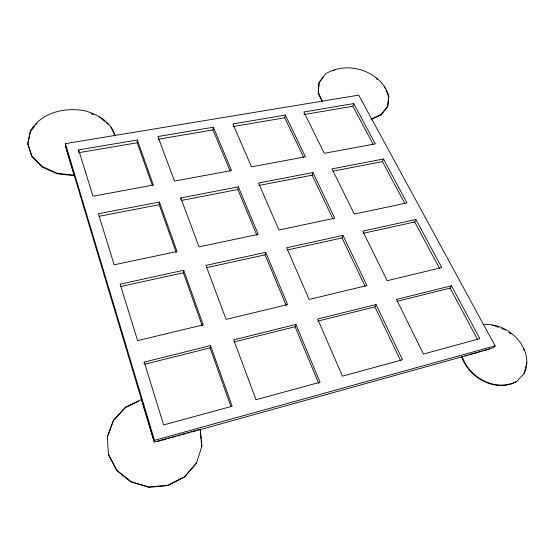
<?xml version="1.0" encoding="UTF-8"?>
<svg xmlns="http://www.w3.org/2000/svg" width="555" height="555" viewBox="0 0 555 555"><rect width="100%" height="100%" fill="white"/><g stroke="black" fill="none" stroke-linecap="round" stroke-linejoin="round"><path stroke-width="0.83" d="M152.306 185.273L137.21 142.781L137.328 140.006L78.664 149.878L78.748 151.973M141.518 399.808L141.553 399.378L125.444 407.21L113.421 420.232L107.365 436.688L108.426 454.594L116.647 470.418L130.904 481.983L148.948 487.332L167.839 485.583L184.51 477.106L196.38 463.397L201.874 446.317L200.223 429.237L154.332 441.995L141.553 399.378M144.12 363.615L144.231 362.089L210.546 345.612L232.136 406.232L163.642 424.922L144.231 362.089M176.178 252.449L159.209 204.698L159.417 202.041L98.401 213.758L114.17 264.797L177.038 251.519L159.417 202.041M180.646 199.266L180.791 197.934L238.345 186.882L258.214 234.37L199.037 246.871L180.791 197.934M154.332 441.995L154.512 440.358L65.4 143.634L358.71 95.127L495.115 345.841L493.832 347.596L461.718 356.872L197.635 430.34M202.173 325.618L183.393 272.762L183.712 270.257L120.151 284.146L137.598 340.624L203.165 324.876L183.712 270.257M230.048 170.843L212.988 129.946L213.377 127.199L157.897 136.544L174.513 181.103L231.504 170.531L213.377 127.199M256.951 235.334L237.845 189.526L238.345 186.882M230.991 406.725L210.095 347.923L210.546 345.612M30.247 132.395L27.812 144.078L31.857 156.538L42.104 166.993L57.054 173.764L74.349 175.741L65.532 145.882M200.223 429.237L201.042 439.04M303.543 157.162L284.764 117.792L285.402 115.079L232.85 123.925L251.491 166.819L305.382 156.829L285.402 115.079M524.1 373.591L526.903 362.526M286.186 305.403L265.089 254.835L265.727 252.331L205.94 265.394L226.072 319.375L287.594 304.605L265.727 252.331M333.125 219.197L312.139 175.186L312.909 172.563L258.526 183.004L278.943 229.992L334.748 218.205L312.909 172.563M373.133 144.203L352.848 106.269L353.715 103.577L303.863 111.971L324.293 153.319L375.319 143.849L353.715 103.577M318.813 383.609L295.087 326.742L295.884 324.418L233.71 339.861L256.022 399.718L320.075 382.242L295.884 324.418M107.365 437.104L113.414 420.655L125.43 407.647M365.162 286.366L342.067 237.942L342.99 235.438L286.657 247.752L309.114 299.436L366.966 285.541L342.99 235.438M404.678 203.192L382.45 161.616L383.456 159.014L331.987 168.9L354.305 214.07L407.016 202.936L383.456 159.014M363.421 233.253L414.731 221.993L415.91 219.502L441.711 267.593L387.217 280.677L362.734 231.13L415.91 219.502M317.571 321.144L374.93 306.846L376.04 304.508L402.472 359.758L342.442 376.137L317.626 319.021L376.04 304.508M396.957 301.358L450.084 288.114L451.458 285.776L479.832 338.654L423.458 354.034L396.478 299.429L451.458 285.776M323.163 77.346L319.014 82.861L318.175 93.073L321.976 101.35M30.421 131.556L34.764 126.193M35.846 124.847L36.928 123.508M196.47 463.009L184.586 476.724L167.901 485.209L148.99 486.957L130.924 481.601L116.654 470.029L108.426 454.191M332.757 70.936L335.012 69.84M126.193 407.273L138.452 401.307M370.796 119.131L381.188 114.462L387.765 106.192L388.854 96.07C381.465 70.887 346.896 60.044 325.39 74.044L319.16 82.32L318.32 92.525L322.476 101.565M371.35 119.325L380.994 114.989L387.57 106.727L388.66 96.605L385.933 90.243M516.705 381.368C495.698 392.288 469.35 377.705 462.017 356.442M157.62 441.475L160.124 440.781M161.789 440.316L165.959 439.158M167.624 438.693L170.128 437.992M171.793 437.534L175.963 436.369M177.628 435.911L180.132 435.21M181.797 434.745L185.967 433.587M187.632 433.122L190.136 432.428M191.801 431.963L195.971 430.805M464.979 355.963L467.428 355.283M469.058 354.832L477.21 352.564M478.84 352.113L481.282 351.433M482.912 350.975L489.434 349.164M154.512 440.358L495.115 345.841M144.897 364.17L210.095 347.923M233.995 341.97L295.087 326.742M120.941 286.47L183.393 272.762M206.377 267.718L265.089 254.835M287.615 249.889L342.067 237.942M99.283 216.27L159.209 204.698M181.346 200.431L237.845 189.526M258.796 185.481L312.139 175.186M332.833 171.19L382.45 161.616M78.775 152.674L137.21 142.781M158.564 139.166L212.988 129.946M233.239 126.519L284.764 117.792M304.008 114.538L352.848 106.269M483.044 324.647C507.867 321.928 534.992 348.145 524.454 373.168L516.358 381.785C495.372 392.704 469.037 378.121 461.718 356.872M492.056 325.403L493.756 325.459M74.321 175.193L57.012 173.209L42.055 166.438L31.795 155.976L27.75 143.509L30.365 130.987C41.271 112.429 64.879 106.983 84.873 110.806C97.964 114.469 111.291 122.079 115.343 135.926M91.075 113.761L93.4 114.656M494.547 325.771L498.515 327.311M501.685 328.546L505.647 330.093M508.977 332.459L510.877 333.999M99.581 117.049L104.722 121.42M106.005 122.516L108.572 124.702M376.318 78.47L377.532 79.67M523.531 348.998L524.433 350.413M414.731 221.993L439.574 268.46M450.084 288.114L477.473 339.334M110.875 127.123L114.961 135.704M374.93 306.846L400.474 360.396M384.233 86.261L385.253 88.647M137.328 140.006L153.36 185.03L92.983 196.227L78.664 149.878M65.809 147.262L153.797 440.76M201.208 440.746L201.784 446.719M65.4 143.634L65.566 146.444"/></g></svg>
